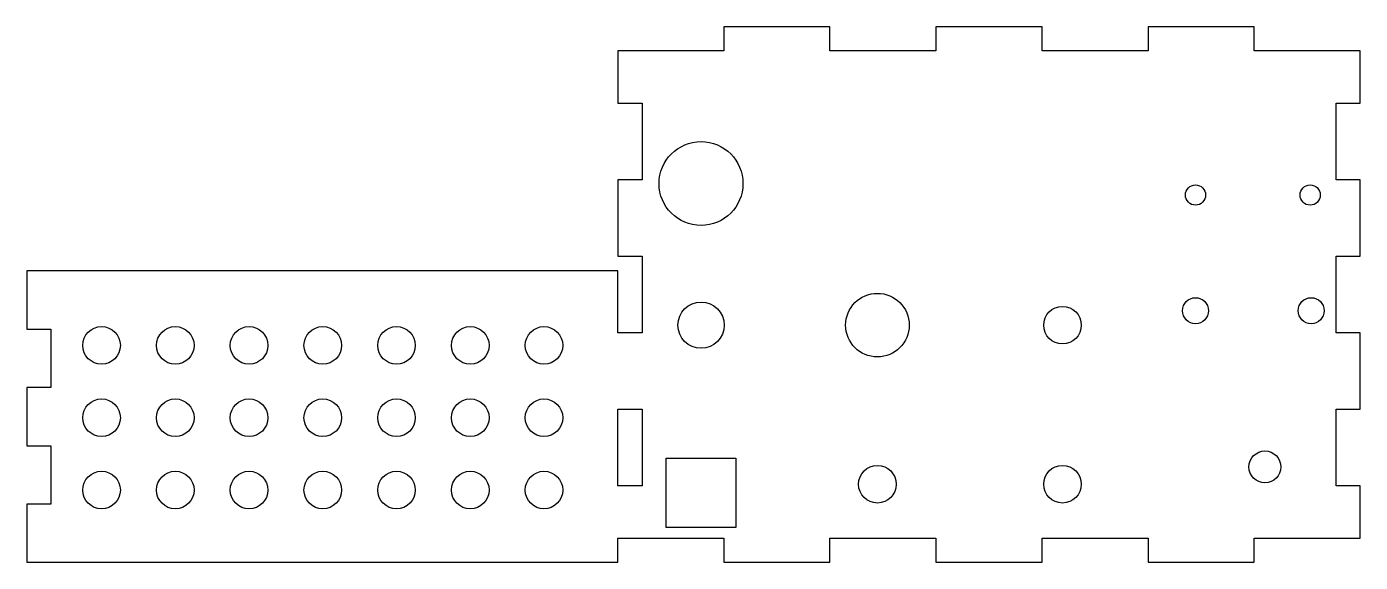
# Model space of a CAD drawing. Header units: millimetres. Extents: x -530 to -300, y 0 to 93.
import ezdxf

# ---------------------------------------------------------------- set-up
doc = ezdxf.new("R2010")
doc.units = ezdxf.units.MM
doc.layers.get('0').update_dxf_attribs({"linetype": 'CONTINUOUS'})

msp = doc.modelspace()

# ---------------------------------------------------------------- linework, layer by layer
for points in [[(-526.2, 20.16), (-526.2, 10.08), (-530.4, 10.08), (-530.4, 0), (-428.2, 0), (-428.2, 4.2), (-409.86, 4.2), (-409.86, 0), (-391.51, 0), (-391.51, 4.2), (-373.17, 4.2), (-373.17, 0), (-354.83, 0), (-354.83, 4.2), (-336.49, 4.2), (-336.49, 0), (-318.14, 0), (-318.14, 4.2), (-299.8, 4.2), (-299.8, 13.23), (-304, 13.23), (-304, 26.46), (-299.8, 26.46), (-299.8, 39.69), (-304, 39.69), (-304, 52.91), (-299.8, 52.91), (-299.8, 66.14), (-304, 66.14), (-304, 79.37), (-299.8, 79.37), (-299.8, 88.4), (-318.14, 88.4), (-318.14, 92.6), (-336.49, 92.6), (-336.49, 88.4), (-354.83, 88.4), (-354.83, 92.6), (-373.17, 92.6), (-373.17, 88.4), (-391.51, 88.4), (-391.51, 92.6), (-409.86, 92.6), (-409.86, 88.4), (-428.2, 88.4), (-428.2, 79.37), (-424, 79.37), (-424, 66.14), (-428.2, 66.14), (-428.2, 52.91), (-424, 52.91), (-424, 39.69), (-428.2, 39.69), (-428.2, 50.4), (-530.4, 50.4), (-530.4, 40.32), (-526.2, 40.32), (-526.2, 30.24), (-530.4, 30.24), (-530.4, 20.16)], [(-424, 13.23), (-428.2, 13.23), (-428.2, 26.46), (-424, 26.46)], [(-407.8, 6), (-419.8, 6), (-419.8, 18), (-407.8, 18)]]:
    msp.add_lwpolyline(points, close=True)
for centre, radius in [((-413.8, 65.48), 7.25), ((-328.3, 63.5), 1.75), ((-308.47, 63.5), 1.75), ((-383.3, 41), 5.5), ((-413.8, 41), 4), ((-351.3, 41), 3.25), ((-328.3, 43.5), 2.25), ((-308.3, 43.5), 2.25), ((-517.45, 37.5), 3.25), ((-504.7, 37.5), 3.25), ((-491.95, 37.5), 3.25), ((-479.2, 37.5), 3.25), ((-466.45, 37.5), 3.25), ((-453.7, 37.5), 3.25), ((-440.95, 37.5), 3.25), ((-517.45, 25), 3.25), ((-504.7, 25), 3.25), ((-491.95, 25), 3.25), ((-479.2, 25), 3.25), ((-466.45, 25), 3.25), ((-453.7, 25), 3.25), ((-440.95, 25), 3.25), ((-316.3, 16.5), 2.75), ((-383.3, 13.5), 3.25), ((-351.3, 13.5), 3.25), ((-517.45, 12.5), 3.25), ((-504.7, 12.5), 3.25), ((-491.95, 12.5), 3.25), ((-479.2, 12.5), 3.25), ((-466.45, 12.5), 3.25), ((-453.7, 12.5), 3.25), ((-440.95, 12.5), 3.25)]:
    msp.add_circle(centre, radius)

doc.saveas('drawing.dxf')
